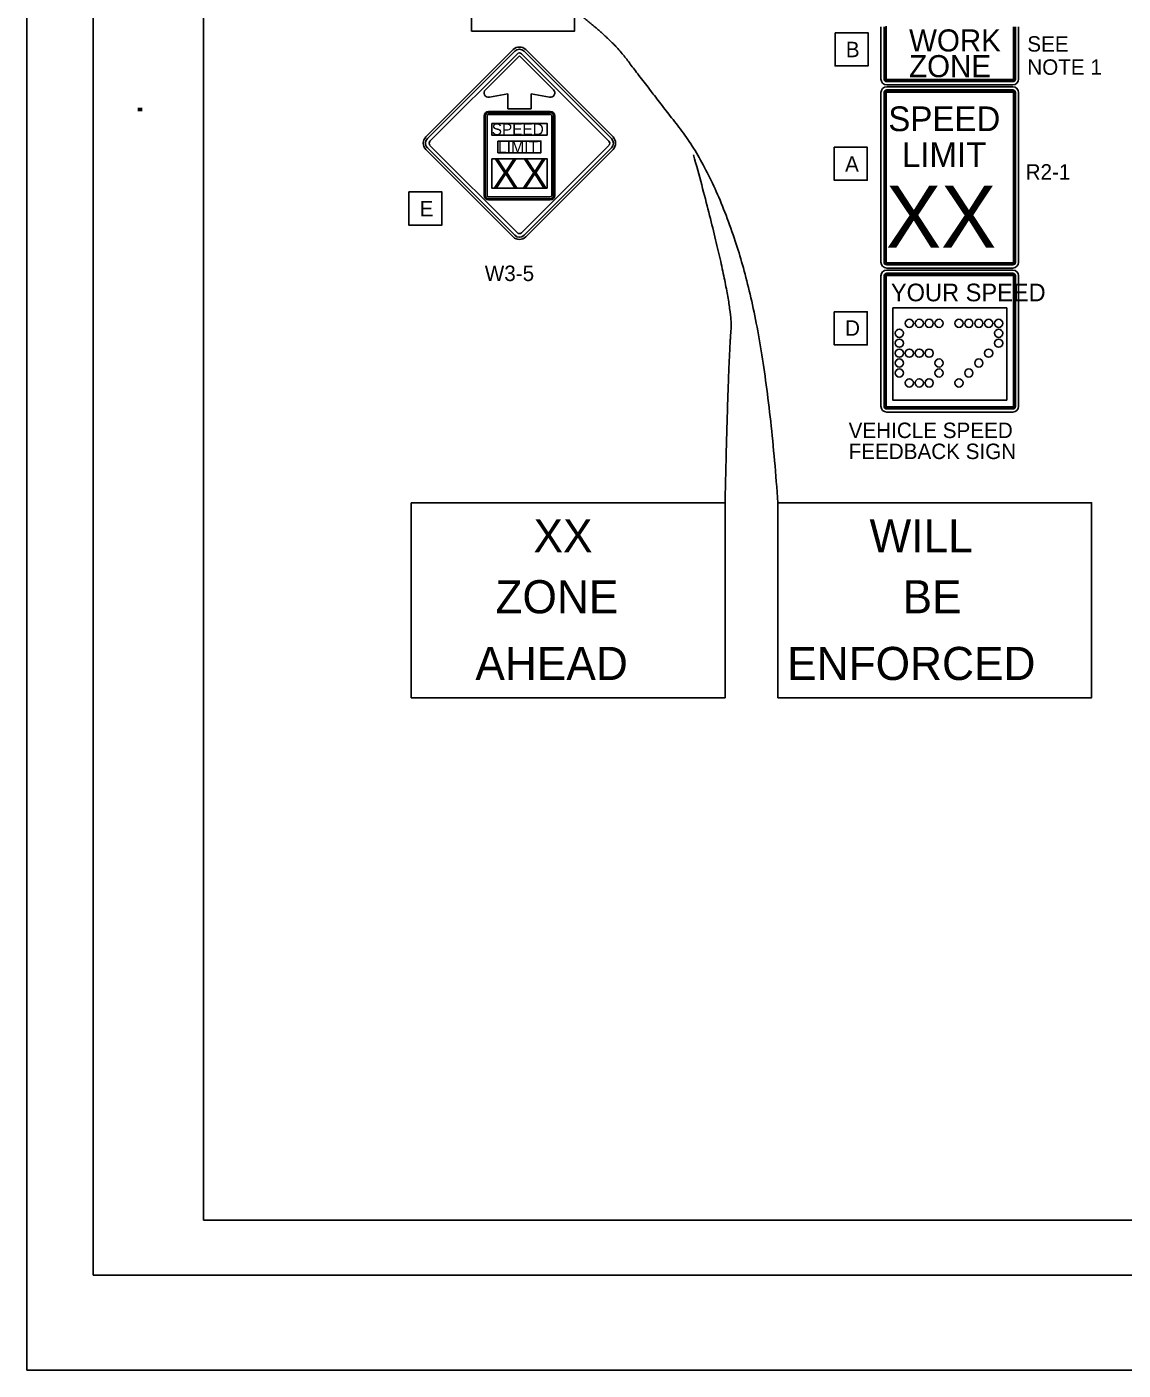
# Model space of a CAD drawing. Extents: x -893 to 867, y -474 to 712.
# Drawn here: x -893 to -397, y -474 to 135 of the extents above; entities that cross this region are included whole.
import ezdxf

# ---------------------------------------------------------------- set-up
doc = ezdxf.new("R2010")
doc.units = 0
for name, color, linetype in [('10 Sheet Format', 7, 'Continuous'), ('56 Stage 3 Anno', 7, 'Continuous'), ('57 Undefined', 7, 'Continuous'), ('60 Nongeo Data', 7, 'Continuous')]:
    doc.layers.add(name, color=color, linetype=linetype)

msp = doc.modelspace()

# ---------------------------------------------------------------- linework, layer by layer
at = {"layer": '10 Sheet Format'}
for p, q in [((-863.46, 668.95), (-863.46, -431.05)), ((-813.45, 643.96), (-813.45, -406.04)), ((-813.45, -406.04), (811.55, -406.04)), ((-863.46, -431.05), (836.54, -431.05))]:
    msp.add_line(p, q, dxfattribs=at)
for points in [[(-893.45, -474.04), (866.55, -474.04), (866.55, 711.96), (-893.45, 711.96)], [(-863.46, -431.05), (836.54, -431.05), (836.54, 668.95), (-863.46, 668.95)]]:
    msp.add_lwpolyline(points, close=True, dxfattribs=at)
at = {"layer": '56 Stage 3 Anno'}
for p, q in [((-711.9, 83.98), (-672.3, 123.58)), ((-710.72, 82.8), (-671.12, 122.4)), ((-669.24, 122.4), (-629.64, 82.8)), ((-668.06, 123.58), (-628.46, 83.98)), ((-670.18, 121.52), (-685.59, 106.11)), ((-654.82, 106.17), (-670.18, 121.52)), ((-683.81, 102.73), (-675.51, 104.19)), ((-675.51, 104.19), (-675.51, 97.52)), ((-664.85, 97.52), (-664.85, 104.19)), ((-664.85, 104.19), (-656.55, 102.73)), ((-654.76, 106.11), (-654.82, 106.17)), ((-675.51, 97.52), (-664.85, 97.52)), ((-685.68, 58.19), (-685.68, 94.19)), ((-684.85, 58.19), (-684.85, 94.19)), ((-684.18, 95.69), (-656.18, 95.69)), ((-684.18, 94.86), (-656.18, 94.86)), ((-655.51, 94.19), (-655.51, 58.19)), ((-654.68, 94.19), (-654.68, 58.19)), ((-672.3, 40.14), (-711.9, 79.74)), ((-671.12, 41.32), (-710.72, 80.91)), ((-629.64, 80.91), (-669.24, 41.32)), ((-628.46, 79.74), (-668.06, 40.14)), ((-656.18, 57.52), (-684.18, 57.52)), ((-656.18, 56.69), (-684.18, 56.69))]:
    msp.add_line(p, q, dxfattribs=at)
for centre, radius, start, end in [((-670.18, 121.46), 3, 45, 135), ((-670.18, 121.46), 1.33, 45, 135), ((-684.18, 104.7), 2, 135, 280.61966), ((-656.18, 104.7), 2, 259.38034, 45), ((-684.18, 94.19), 1.5, 90, 180), ((-684.18, 94.19), 0.667, 90, 180), ((-656.18, 94.19), 1.5, 0, 90), ((-656.18, 94.19), 0.667, 0, 90), ((-709.78, 81.86), 3, 135, 225), ((-709.78, 81.86), 1.33, 135, 225), ((-630.58, 81.86), 1.33, 315, 45), ((-630.58, 81.86), 3, 315, 45), ((-684.18, 58.19), 1.5, 180, 270), ((-684.18, 58.19), 0.667, 180, 270), ((-656.18, 58.19), 0.667, 270, 0), ((-656.18, 58.19), 1.5, 270, 0), ((-670.18, 42.26), 3, 225, 315), ((-670.18, 42.26), 1.33, 225, 315)]:
    msp.add_arc(centre, radius, start, end, dxfattribs=at)
for points in [[(-553.04, -81.07), (-557.9, -10.97), (-581.16, 67.72), (-614.67, 110.66), (-628.51, 129.23), (-645.25, 142.01)], [(-576.99, -81.07), (-575.51, -16.21), (-573.07, 10.32), (-591.25, 76.56)]]:
    msp.add_open_spline(points, degree=2, dxfattribs=at)
at = {"layer": '57 Undefined'}
for points in [[(-527.14, 131.93), (-527.14, 116.93), (-512.14, 116.93), (-512.14, 131.93)], [(-682.72, 90.86), (-657.64, 90.86), (-657.64, 85.52), (-682.72, 85.52)], [(-679.94, 82.86), (-660.42, 82.86), (-660.42, 77.52), (-679.94, 77.52)], [(-527.5, 80.06), (-527.5, 65.06), (-512.5, 65.06), (-512.5, 80.06)], [(-682.72, 74.86), (-657.64, 74.86), (-657.64, 61.52), (-682.72, 61.52)], [(-720.35, 59.81), (-720.35, 44.81), (-705.35, 44.81), (-705.35, 59.81)], [(-527.5, 5.49), (-527.5, -9.51), (-512.5, -9.51), (-512.5, 5.49)]]:
    msp.add_lwpolyline(points, close=True, dxfattribs=at)
at = {"layer": '60 Nongeo Data'}
for p, q in [((-712.61, 84.69), (-673.01, 124.28)), ((-667.35, 124.28), (-627.75, 84.69)), ((-686.18, 58.19), (-686.18, 94.19)), ((-684.18, 96.19), (-656.18, 96.19)), ((-654.18, 94.19), (-654.18, 58.19)), ((-673.01, 39.43), (-712.61, 79.03)), ((-627.75, 79.03), (-667.35, 39.43)), ((-656.18, 56.19), (-684.18, 56.19))]:
    msp.add_line(p, q, dxfattribs=at)
for points in [[(-691.97, 132.6), (-645.25, 132.6), (-645.25, 151.43), (-691.97, 151.43)], [(-500.97, 7.22), (-449.3, 7.22), (-449.3, -34.49), (-500.97, -34.49)], [(-719.22, -81.07), (-576.99, -81.07), (-576.99, -169.4), (-719.22, -169.4)], [(-553.04, -81.07), (-410.82, -81.07), (-410.82, -169.4), (-553.04, -169.4)]]:
    msp.add_lwpolyline(points, close=True, dxfattribs=at)
for points in [[(-506.32, 134.59), (-506.32, 110.96)], [(-504.89, 134.59), (-504.89, 110.96)], [(-504.42, 134.59), (-504.42, 110.96)], [(-503.94, 134.83), (-503.94, 110.95)], [(-446.29, 110.73), (-446.29, 134.59)], [(-445.81, 110.95), (-445.81, 134.59)], [(-445.34, 110.96), (-445.34, 134.59)], [(-443.91, 110.96), (-443.91, 134.59)], [(-503.7, 110.73), (-446.29, 110.73)], [(-503.7, 110.25), (-446.53, 110.25)], [(-503.7, 109.77), (-446.53, 109.77)], [(-506.32, 104.81), (-506.32, 27.95)], [(-504.89, 104.81), (-504.89, 27.95)], [(-504.42, 104.81), (-504.42, 27.95)], [(-503.94, 104.82), (-503.94, 27.93)], [(-503.7, 108.35), (-446.53, 108.35)], [(-446.53, 107.43), (-503.7, 107.43)], [(-446.53, 106), (-503.7, 106)], [(-446.53, 105.52), (-503.7, 105.52)], [(-446.53, 105.05), (-503.7, 105.05)], [(-446.29, 27.94), (-446.29, 104.81)], [(-445.81, 27.93), (-445.81, 104.81)], [(-445.34, 27.95), (-445.34, 104.81)], [(-443.91, 27.95), (-443.91, 104.81)], [(-503.7, 27.71), (-446.52, 27.71)], [(-503.7, 27.23), (-446.53, 27.23)], [(-503.7, 26.76), (-446.53, 26.76)], [(-503.7, 25.33), (-446.53, 25.33)], [(-446.53, 24.37), (-503.7, 24.37)], [(-506.32, 21.75), (-506.32, -37.31)], [(-504.89, 21.75), (-504.89, -37.31)], [(-504.42, 21.75), (-504.42, -37.31)], [(-503.94, 21.76), (-503.94, -37.32)], [(-446.53, 22.94), (-503.7, 22.94)], [(-446.53, 22.46), (-503.7, 22.46)], [(-446.53, 21.99), (-503.7, 21.99)], [(-446.29, -37.32), (-446.29, 21.75)], [(-445.81, -37.32), (-445.81, 21.75)], [(-445.34, -37.31), (-445.34, 21.75)], [(-443.91, -37.31), (-443.91, 21.75)], [(-503.7, -37.55), (-446.52, -37.55)], [(-503.7, -38.02), (-446.53, -38.02)], [(-503.7, -38.5), (-446.53, -38.5)], [(-503.7, -39.92), (-446.53, -39.92)]]:
    msp.add_lwpolyline(points, dxfattribs=at)
for centre in [(-493.46, 0.26), (-488.96, 0.26), (-484.46, 0.26), (-479.96, 0.26), (-470.96, 0.26), (-466.46, 0.26), (-461.96, 0.26), (-457.46, 0.26), (-452.96, 0.26), (-497.96, -4.24), (-452.96, -4.24), (-497.96, -8.74), (-497.96, -13.24), (-493.46, -13.24), (-488.96, -13.24), (-484.46, -13.24), (-457.46, -13.24), (-452.96, -8.74), (-497.96, -17.74), (-479.96, -17.74), (-461.96, -17.74), (-497.96, -22.24), (-479.96, -22.24), (-466.46, -22.24), (-493.46, -26.74), (-488.96, -26.74), (-484.46, -26.74), (-470.96, -26.74)]:
    msp.add_circle(centre, 1.86, dxfattribs=at)
for centre, radius, start, end in [((-670.18, 121.46), 4, 45, 135), ((-503.7, 110.96), 2.62, 180, 270), ((-503.7, 110.96), 1.19, 180, 270), ((-503.7, 110.96), 0.714, 180, 270), ((-503.7, 110.96), 0.238, 180, 270), ((-503.7, 110.96), 0.238, 180, 270), ((-446.53, 110.96), 0.714, 270, 360), ((-446.53, 110.96), 1.19, 270, 360), ((-446.53, 110.96), 2.62, 270, 360), ((-503.7, 104.81), 2.62, 90, 180), ((-503.7, 104.81), 1.19, 90, 180), ((-503.7, 104.81), 0.714, 90, 180), ((-503.7, 104.81), 0.238, 90, 180), ((-503.7, 104.81), 0.238, 90, 180), ((-446.53, 104.81), 2.62, 0, 90), ((-446.53, 104.81), 1.19, 0, 90), ((-446.53, 104.81), 0.714, 0, 90), ((-446.53, 104.81), 0.238, 0, 90), ((-446.53, 104.81), 0.238, 0, 90), ((-684.18, 94.19), 2, 90, 180), ((-656.18, 94.19), 2, 0, 90), ((-709.78, 81.86), 4, 135, 225), ((-630.58, 81.86), 4, 315, 45), ((-684.18, 58.19), 2, 180, 270), ((-656.18, 58.19), 2, 270, 0), ((-670.18, 42.26), 4, 225, 315), ((-503.7, 27.95), 2.62, 180, 270), ((-503.7, 21.75), 2.62, 90, 180), ((-503.7, 27.95), 1.19, 180, 270), ((-503.7, 27.95), 0.714, 180, 270), ((-503.7, 27.95), 0.238, 180, 270), ((-503.7, 27.95), 0.238, 180, 270), ((-446.53, 27.95), 0.714, 270, 360), ((-446.53, 27.95), 1.19, 270, 360), ((-446.53, 27.95), 2.62, 270, 360), ((-446.53, 27.95), 0.238, 270, 360), ((-446.53, 27.95), 0.238, 270, 360), ((-446.53, 21.75), 2.62, 0, 90), ((-503.7, 21.75), 1.19, 90, 180), ((-503.7, 21.75), 0.714, 90, 180), ((-503.7, 21.75), 0.238, 90, 180), ((-503.7, 21.75), 0.238, 90, 180), ((-446.53, 21.75), 1.19, 0, 90), ((-446.53, 21.75), 0.714, 0, 90), ((-446.53, 21.75), 0.238, 0, 90), ((-446.53, 21.75), 0.238, 0, 90), ((-503.7, -37.31), 2.62, 180, 270), ((-503.7, -37.31), 1.19, 180, 270), ((-503.7, -37.31), 0.714, 180, 270), ((-503.7, -37.31), 0.238, 180, 270), ((-503.7, -37.31), 0.238, 180, 270), ((-446.53, -37.31), 0.714, 270, 360), ((-446.53, -37.31), 1.19, 270, 360), ((-446.53, -37.31), 2.62, 270, 360), ((-446.53, -37.31), 0.238, 270, 360), ((-446.53, -37.31), 0.238, 270, 360)]:
    msp.add_arc(centre, radius, start, end, dxfattribs=at)

# ---------------------------------------------------------------- texts
at = {"layer": '10 Sheet Format'}
msp.add_text('.', height=13.78, rotation=270, dxfattribs=at).set_placement((-843.29, 99.71))
at = {"layer": '56 Stage 3 Anno'}
for s, height, p in [('SPEED', 5.2, (-682.72, 85.59)), ('LIMIT', 5.333, (-679.94, 77.52)), ('X', 13.33, (-682.39, 61.55)), ('X', 13.33, (-669.23, 61.55))]:
    msp.add_text(s, height=height, dxfattribs=at).set_placement(p)
at = {"layer": '57 Undefined'}
for s, height, p in [('B', 7, (-522.22, 120.84)), ('WORK', 10, (-493.56, 123.44)), ('SEE', 7, (-439.99, 123.37)), ('ZONE', 10, (-493.56, 111.79)), ('NOTE 1', 7, (-439.99, 112.87)), ('SPEED', 11.2, (-502.98, 87.34)), ('LIMIT', 11.2, (-496.82, 71.12)), ('A', 7, (-522.58, 68.97)), ('R2-1', 7, (-440.74, 65.37)), ('XX', 28, (-504.03, 34.61)), ('E', 7, (-715.42, 48.73)), ('W3-5', 7, (-685.89, 19.42)), ('YOUR SPEED', 8, (-501.81, 10.25)), ('D', 7, (-522.58, -5.38)), ('VEHICLE SPEED', 7, (-520.96, -51.72)), ('FEEDBACK SIGN', 7, (-520.96, -61.24)), ('XX', 15, (-663.81, -103.48)), ('WILL', 15, (-511.51, -103.48)), ('ZONE', 15, (-681.06, -131.12)), ('BE', 15, (-496.51, -131.12)), ('AHEAD', 15, (-690.15, -161.35)), ('ENFORCED', 15, (-548.84, -161.35))]:
    msp.add_text(s, height=height, dxfattribs=at).set_placement(p)

doc.saveas('drawing.dxf')
